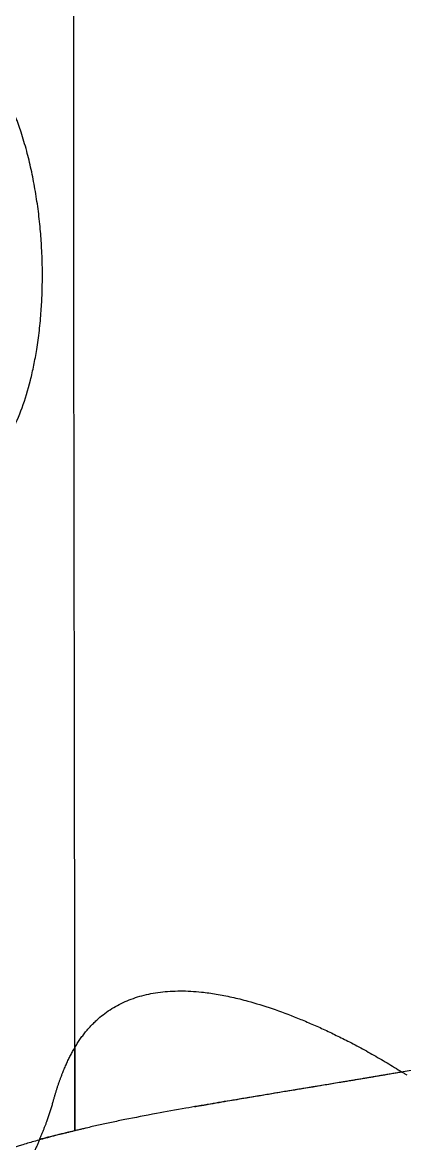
# Model space of a CAD drawing. Extents: x 525 to 609, y 649 to 778.
# Drawn here: x 538.21 to 541.37, y 686.19 to 695.45 of the extents above; entities that cross this region are included whole.
import ezdxf

# ---------------------------------------------------------------- set-up
doc = ezdxf.new("R2010")
doc.units = 0
doc.header["$MEASUREMENT"] = 0
doc.layers.add('1', color=4, linetype='Continuous')

# ---------------------------------------------------------------- blocks, each defined once
blk = doc.blocks.new('JETSETTER')
at = {"layer": '1', "color": 3, "linetype": 'Continuous', "lineweight": 25}
for points, knots in [([(13.518, 17.1693), (13.518, 17.1949), (13.518, 17.2456), (13.518, 17.3211), (13.518, 17.3953), (13.518, 17.4681), (13.518, 17.5395), (13.5179, 17.6096), (13.5179, 17.6783), (13.5179, 17.7457), (13.5179, 17.8116), (13.5179, 17.8761), (13.5179, 17.9392), (13.5179, 18.0009), (13.5178, 18.0612), (13.5178, 18.264), (13.5176, 18.6077), (13.5171, 19.2404), (13.5161, 20.071), (13.5149, 20.8388), (13.5137, 21.5477), (13.5126, 22.2386), (13.5106, 23.5415), (13.509, 25.3071), (13.5098, 26.8955), (13.511, 27.956), (13.5118, 28.4601), (13.5126, 28.9952), (13.5135, 29.5565), (13.5145, 30.1022), (13.5154, 30.6311), (13.5161, 31.11), (13.5166, 31.5019), (13.5169, 31.7626), (13.5171, 31.9147), (13.5172, 32.0672), (13.5174, 32.2201), (13.5175, 32.3733), (13.5176, 32.5268), (13.5177, 32.6806), (13.5178, 32.8347), (13.5178, 32.989), (13.5179, 33.1436), (13.5179, 33.2985), (13.518, 33.4535), (13.518, 33.5568), (13.518, 33.6085)], [0, 0, 0, 0, 0.005046, 0.009995, 0.014847, 0.019601, 0.024257, 0.028816, 0.033277, 0.037641, 0.041908, 0.046077, 0.050149, 0.054123, 0.057999, 0.061779, 0.09319, 0.123802, 0.181701, 0.248531, 0.265187, 0.311195, 0.374003, 0.499852, 0.625726, 0.655666, 0.688571, 0.715589, 0.751276, 0.789147, 0.8138, 0.846891, 0.87611, 0.885389, 0.89471, 0.904072, 0.913476, 0.922923, 0.93241, 0.94194, 0.951512, 0.961126, 0.970781, 0.980479, 0.990218, 1, 1, 1, 1]), ([(12.2631, 22.6981), (12.2668, 22.6949), (12.2742, 22.6886), (12.2854, 22.6796), (12.2967, 22.6708), (12.3081, 22.6625), (12.3196, 22.6545), (12.3312, 22.6468), (12.3428, 22.6395), (12.3545, 22.6326), (12.3664, 22.6261), (12.3783, 22.6199), (12.3903, 22.6142), (12.4023, 22.6088), (12.4145, 22.6039), (12.4401, 22.5943), (12.4718, 22.5856), (12.5127, 22.5794), (12.5502, 22.5777), (12.5868, 22.5808), (12.6282, 22.5889), (12.6822, 22.6063), (12.7427, 22.6392), (12.7936, 22.6787), (12.8432, 22.7249), (12.894, 22.7834), (12.9503, 22.8655), (13.0139, 22.9769), (13.0848, 23.1402), (13.1428, 23.3298), (13.1804, 23.4948), (13.2053, 23.6317), (13.2224, 23.7556), (13.2336, 23.8634), (13.242, 23.9652), (13.2494, 24.104), (13.2514, 24.278), (13.2457, 24.4562), (13.2355, 24.5978), (13.2246, 24.7054), (13.2144, 24.7883), (13.2026, 24.8711), (13.1848, 24.9803), (13.1585, 25.1142), (13.1203, 25.271), (13.0769, 25.4167), (13.0358, 25.5326), (13.0021, 25.6162), (12.9763, 25.675), (12.9488, 25.7331), (12.9212, 25.7864), (12.8936, 25.8354), (12.87, 25.8742), (12.8479, 25.9084), (12.8274, 25.9382), (12.8084, 25.9641), (12.7963, 25.9796), (12.7906, 25.987)], [0, 0, 0, 0, 0.004937, 0.009898, 0.014883, 0.019893, 0.024928, 0.029988, 0.035072, 0.040182, 0.045317, 0.050478, 0.055664, 0.060875, 0.066112, 0.071375, 0.094021, 0.107063, 0.124056, 0.142662, 0.154626, 0.178434, 0.214182, 0.236651, 0.249801, 0.285544, 0.312382, 0.339144, 0.39262, 0.446204, 0.472902, 0.499696, 0.531009, 0.546638, 0.562257, 0.589267, 0.624705, 0.658563, 0.687184, 0.702814, 0.718407, 0.733669, 0.749726, 0.780994, 0.812145, 0.845451, 0.874724, 0.891521, 0.905946, 0.919102, 0.937256, 0.950044, 0.961899, 0.972821, 0.982812, 0.991872, 1, 1, 1, 1]), ([(13.518, 17.856), (13.5214, 17.8618), (13.5282, 17.8734), (13.5387, 17.8903), (13.5494, 17.907), (13.5604, 17.9234), (13.5716, 17.9395), (13.5831, 17.9553), (13.5949, 17.9707), (13.6069, 17.9859), (13.6192, 18.0009), (13.6318, 18.0155), (13.6447, 18.0298), (13.6578, 18.0438), (13.6713, 18.0575), (13.685, 18.0709), (13.7114, 18.0957), (13.7519, 18.1299), (13.8089, 18.1705), (13.8697, 18.2066), (13.934, 18.238), (14.0018, 18.2647), (14.0727, 18.2866), (14.1469, 18.3037), (14.2503, 18.3201), (14.3874, 18.3286), (14.5438, 18.3201), (14.6871, 18.3003), (14.8146, 18.2754), (14.9678, 18.2373), (15.1488, 18.1816), (15.3227, 18.1168), (15.4644, 18.0576), (15.5713, 18.0099), (15.6793, 17.9586), (15.7724, 17.9118), (15.8501, 17.871), (15.9121, 17.8376), (15.9741, 17.8031), (16.0362, 17.7676), (16.0983, 17.7312), (16.1604, 17.6938), (16.2017, 17.668), (16.2223, 17.6551)], [0, 0, 0, 0, 0.008214, 0.01644, 0.02468, 0.032935, 0.041207, 0.049495, 0.057802, 0.066128, 0.074474, 0.082842, 0.091233, 0.099649, 0.108089, 0.116555, 0.125049, 0.156074, 0.18722, 0.218548, 0.250122, 0.281324, 0.312609, 0.343819, 0.375043, 0.437573, 0.499867, 0.541054, 0.582599, 0.624653, 0.686658, 0.749523, 0.780661, 0.811884, 0.843237, 0.874762, 0.892634, 0.910501, 0.928371, 0.946249, 0.964142, 0.982057, 1, 1, 1, 1]), ([(18.6162, 18.1481), (18.5692, 18.1364), (18.4655, 18.1106), (18.3019, 18.0713), (18.1305, 18.0313), (17.9616, 17.993), (17.816, 17.9609), (17.6881, 17.9334), (17.5769, 17.9099), (17.4633, 17.8864), (17.3475, 17.8629), (17.2296, 17.8394), (17.1099, 17.816), (16.9668, 17.7885), (16.7934, 17.756), (16.5838, 17.7179), (16.35, 17.6765), (16.1236, 17.6376), (15.9219, 17.6036), (15.7628, 17.5771), (15.6336, 17.5558), (15.5312, 17.5389), (15.4425, 17.5242), (15.3556, 17.5098), (15.2605, 17.4941), (15.1579, 17.477), (15.0483, 17.4587), (14.9468, 17.4416), (14.8565, 17.4263), (14.7736, 17.4122), (14.6832, 17.3966), (14.5923, 17.3809), (14.5333, 17.3705), (14.5073, 17.3659)], [0, 0, 0, 0, 0.03019, 0.0665722, 0.104458, 0.1392045, 0.1739512, 0.1970721, 0.2207897, 0.2451041, 0.2700161, 0.295525, 0.3216301, 0.348332, 0.3898315, 0.4372577, 0.4906119, 0.552199, 0.599101, 0.6392204, 0.6725576, 0.6991133, 0.7200652, 0.74367, 0.7699285, 0.7988412, 0.8304081, 0.8646285, 0.8887606, 0.9122441, 0.9411748, 0.9740542, 1, 1, 1, 1]), ([(13.3393, 17.4115), (13.3416, 17.42), (13.3463, 17.4369), (13.3534, 17.4619), (13.3608, 17.4865), (13.3684, 17.5109), (13.3762, 17.5349), (13.3842, 17.5586), (13.3924, 17.582), (13.4008, 17.6051), (13.4095, 17.6279), (13.4203, 17.6553), (13.4335, 17.6872), (13.4493, 17.723), (13.4656, 17.7578), (13.4825, 17.7916), (13.4999, 17.8244), (13.5119, 17.8455), (13.518, 17.856)], [0, 0, 0, 0, 0.050084, 0.100132, 0.150151, 0.200147, 0.250128, 0.300098, 0.350066, 0.400037, 0.450017, 0.500014, 0.583602, 0.667048, 0.75038, 0.833629, 0.916826, 1, 1, 1, 1]), ([(13.518, 17.856), (13.518, 17.8302), (13.518, 17.7787), (13.518, 17.7016), (13.518, 17.6248), (13.518, 17.5483), (13.518, 17.472), (13.518, 17.3959), (13.518, 17.3201), (13.518, 17.2446), (13.518, 17.1944), (13.518, 17.1694)], [0, 0, 0, 0, 0.111732, 0.223309, 0.334731, 0.445998, 0.557109, 0.668065, 0.778866, 0.889511, 1, 1, 1, 1]), ([(16.2224, 17.6551), (16.2095, 17.6529), (16.1836, 17.6484), (16.145, 17.6418), (16.1063, 17.6351), (16.0675, 17.6285), (16.0287, 17.6219), (15.9899, 17.6153), (15.951, 17.6088), (15.912, 17.6022), (15.8731, 17.5957), (15.8341, 17.5891), (15.7952, 17.5826), (15.7562, 17.5761), (15.6914, 17.5653), (15.6006, 17.5503), (15.4843, 17.5311), (15.367, 17.5118), (15.2161, 17.4871), (15.0323, 17.4568), (14.8284, 17.4229), (14.6279, 17.3891), (14.4152, 17.3524), (14.1762, 17.3094), (13.9746, 17.2706), (13.8382, 17.2427), (13.7664, 17.2272), (13.7139, 17.2156), (13.6626, 17.2038), (13.6192, 17.1935), (13.582, 17.1846), (13.5502, 17.177), (13.5289, 17.1719), (13.518, 17.1693)], [0, 0, 0, 0, 0.010563, 0.021197, 0.031902, 0.042678, 0.053525, 0.064444, 0.075433, 0.086494, 0.097625, 0.108828, 0.120103, 0.131449, 0.142866, 0.177026, 0.212219, 0.248452, 0.285729, 0.355216, 0.428582, 0.495247, 0.571436, 0.670247, 0.785703, 0.839276, 0.865746, 0.892851, 0.919618, 0.946425, 0.963241, 0.981099, 1, 1, 1, 1]), ([(16.2646, 17.6285), (16.2575, 17.633), (16.2434, 17.6419), (16.2294, 17.6507), (16.2223, 17.6551)], [0, 0, 0, 0, 0.501147, 1, 1, 1, 1]), ([(13.2269, 17.0975), (13.2306, 17.1061), (13.2379, 17.1229), (13.2486, 17.1483), (13.2588, 17.1732), (13.2685, 17.1978), (13.2778, 17.2218), (13.2878, 17.2487), (13.2984, 17.2786), (13.3096, 17.3117), (13.3202, 17.3449), (13.3301, 17.378), (13.3363, 17.4005), (13.3393, 17.4116)], [0, 0, 0, 0, 0.090187, 0.177637, 0.2623549, 0.3443466, 0.423619, 0.5001801, 0.6051726, 0.707614, 0.8075396, 0.9049878, 1, 1, 1, 1]), ([(13.518, 17.1694), (13.5094, 17.1673), (13.4916, 17.163), (13.464, 17.1563), (13.4346, 17.1491), (13.3994, 17.1403), (13.3517, 17.128), (13.2764, 17.1082), (13.1818, 17.0819), (13.0396, 17.0397), (12.869, 16.9842), (12.6075, 16.8872), (12.3675, 16.7789), (12.1459, 16.6559), (11.9984, 16.5617), (11.851, 16.4539), (11.7276, 16.3492), (11.5962, 16.2198), (11.4779, 16.0825), (11.3697, 15.9273), (11.3026, 15.8102), (11.2632, 15.7321), (11.2404, 15.6838), (11.2192, 15.6357), (11.1997, 15.5879), (11.1817, 15.5406), (11.1651, 15.4937), (11.155, 15.4623), (11.15, 15.4467)], [0, 0, 0, 0, 0.006972, 0.014506, 0.022603, 0.031262, 0.04366, 0.062536, 0.094873, 0.125109, 0.1877, 0.250297, 0.37545, 0.436108, 0.500512, 0.552997, 0.625449, 0.671488, 0.750283, 0.820626, 0.875088, 0.894266, 0.912999, 0.931288, 0.949132, 0.966532, 0.983488, 1, 1, 1, 1]), ([(13.518, 17.1693), (13.5034, 17.1659), (13.4757, 17.1593), (13.4367, 17.15), (13.4021, 17.1416), (13.3553, 17.1303), (13.2971, 17.1159), (13.2497, 17.1035), (13.2269, 17.0975)], [0, 0, 0, 0, 0.14665, 0.278861, 0.396642, 0.500001, 0.759593, 1, 1, 1, 1]), ([(13.2269, 17.0975), (13.2229, 17.0882), (13.2148, 17.0696), (13.2028, 17.042), (13.1909, 17.0144), (13.1791, 16.9869), (13.1674, 16.9595), (13.1557, 16.9321), (13.1441, 16.9049), (13.1326, 16.8777), (13.1211, 16.8507), (13.0953, 16.7897), (13.0558, 16.6957), (12.9884, 16.5344), (12.9086, 16.3419), (12.8218, 16.1302), (12.7409, 15.9294), (12.6682, 15.7431), (12.6011, 15.5635), (12.5483, 15.413), (12.5056, 15.2841), (12.4712, 15.176), (12.434, 15.0527), (12.3945, 14.9119), (12.3625, 14.7825), (12.339, 14.6764), (12.3234, 14.5987), (12.3089, 14.519), (12.298, 14.4518), (12.2897, 14.3944), (12.2834, 14.3473), (12.2772, 14.2953), (12.2713, 14.2383), (12.2658, 14.1762), (12.2628, 14.1326), (12.2613, 14.11)], [0, 0, 0, 0, 0.0060781, 0.0121936, 0.018346, 0.0245351, 0.0307604, 0.0370216, 0.0433184, 0.0496505, 0.0560175, 0.0624191, 0.0930787, 0.1247381, 0.1855413, 0.2495353, 0.3106639, 0.3747566, 0.4360521, 0.5000036, 0.5403335, 0.5820013, 0.6250008, 0.685361, 0.7500076, 0.7805011, 0.8125098, 0.8427213, 0.8750082, 0.8914789, 0.9097085, 0.929687, 0.9514034, 0.9748454, 1, 1, 1, 1])]:
    blk.add_open_spline(points, degree=3, knots=knots, dxfattribs=at)

msp = doc.modelspace()

# ---------------------------------------------------------------- block references
at = {"layer": '1'}
msp.add_blockref('JETSETTER', (525.1273, 669.1243), dxfattribs=at)

doc.saveas('drawing.dxf')
